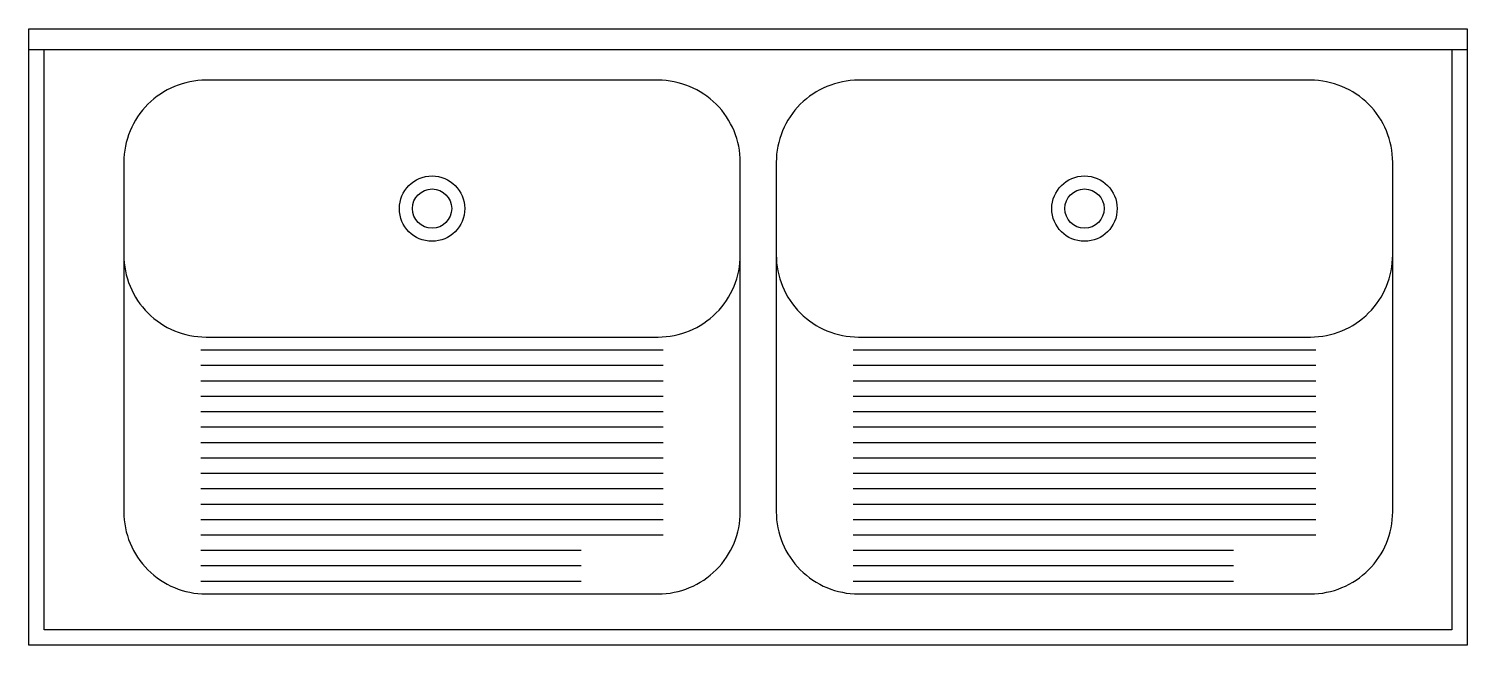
# Model space of a CAD drawing. Extents: x 4377 to 5777, y 2048 to 2648.
import ezdxf

# ---------------------------------------------------------------- set-up
doc = ezdxf.new("R2010")
doc.units = 0
doc.header["$LTSCALE"] = 450
doc.layers.get('0').update_dxf_attribs({"linetype": 'CONTINUOUS'})

msp = doc.modelspace()

# ---------------------------------------------------------------- linework, layer by layer
for p, q in [((4376.5, 2047.5), (4376.5, 2647.5)), ((4376.5, 2647.5), (5776.5, 2647.5)), ((5776.5, 2647.5), (5776.5, 2047.5)), ((4376.5, 2627.5), (5776.5, 2627.5)), ((4391.5, 2062.5), (4391.5, 2627.5)), ((5761.5, 2627.5), (5761.5, 2062.5)), ((4544, 2335), (4994, 2335)), ((5179, 2335), (5629, 2335)), ((4544, 2320), (4994, 2320)), ((5179, 2320), (5629, 2320)), ((4544, 2305), (4994, 2305)), ((5179, 2305), (5629, 2305)), ((4544, 2290), (4994, 2290)), ((5179, 2290), (5629, 2290)), ((4544, 2275), (4994, 2275)), ((5179, 2275), (5629, 2275)), ((4544, 2260), (4994, 2260)), ((5179, 2260), (5629, 2260)), ((4544, 2245), (4994, 2245)), ((5179, 2245), (5629, 2245)), ((4544, 2230), (4994, 2230)), ((5179, 2230), (5629, 2230)), ((4544, 2215), (4994, 2215)), ((5179, 2215), (5629, 2215)), ((4544, 2200), (4994, 2200)), ((5179, 2200), (5629, 2200)), ((4544, 2185), (4994, 2185)), ((5179, 2185), (5629, 2185)), ((4544, 2170), (4994, 2170)), ((5179, 2170), (5629, 2170)), ((4544, 2155), (4994, 2155)), ((5179, 2155), (5629, 2155)), ((4544, 2140), (4914, 2140)), ((5179, 2140), (5549, 2140)), ((4544, 2125), (4914, 2125)), ((5179, 2125), (5549, 2125)), ((4544, 2110), (4914, 2110)), ((5179, 2110), (5549, 2110)), ((5761.5, 2062.5), (4391.5, 2062.5)), ((5776.5, 2047.5), (4376.5, 2047.5))]:
    msp.add_line(p, q)
for points in [[(4549, 2597.5, 0.414214), (4469, 2517.5), (4469, 2177.5, 0.414214), (4549, 2097.5), (4989, 2097.5, 0.414214), (5069, 2177.5), (5069, 2517.5, 0.414214), (4989, 2597.5)], [(5184, 2597.5, 0.414214), (5104, 2517.5), (5104, 2177.5, 0.414214), (5184, 2097.5), (5624, 2097.5, 0.414214), (5704, 2177.5), (5704, 2517.5, 0.414214), (5624, 2597.5)]]:
    msp.add_lwpolyline(points, format="xyb", close=True)
for points in [[(4469, 2427.5, 0.414214), (4549, 2347.5), (4989, 2347.5, 0.414214), (5069, 2427.5)], [(5104, 2427.5, 0.414214), (5184, 2347.5), (5624, 2347.5, 0.414214), (5704, 2427.5)]]:
    msp.add_lwpolyline(points, format="xyb")
for centre, radius in [((4769, 2472.5), 31.8), ((5404, 2472.5), 31.8), ((4769, 2472.5), 19.1), ((5404, 2472.5), 19.1)]:
    msp.add_circle(centre, radius)

doc.saveas('drawing.dxf')
